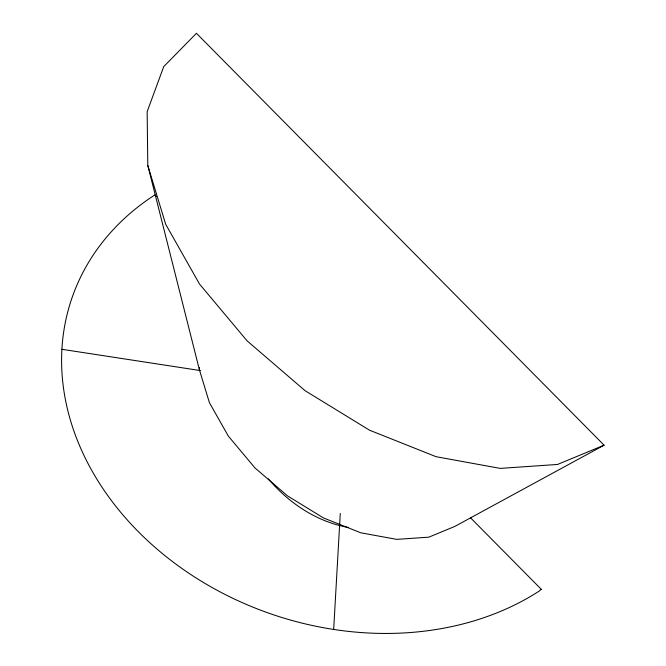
<?xml version="1.0" encoding="UTF-8"?>
<svg xmlns="http://www.w3.org/2000/svg" width="666" height="666" viewBox="0 0 666 666"><rect width="100%" height="100%" fill="white"/><g stroke="black" fill="none" stroke-linecap="round" stroke-linejoin="round"><path stroke-width="1" d="M333.674 629.445L340.276 513.461M541.267 589.285L539.185 591.108A291.017 233.633 19.1 0 1 135.981 529.287A291.017 233.633 19.1 0 1 154.845 194.93L156.294 196.42M604.095 445.188L454.92 526.373L428.821 537.171L396.728 539.368L360.822 532.817L323.551 517.973L287.446 495.837L254.978 467.932L228.363 436.138L209.399 402.639L199.392 369.713L147.802 165.443L147.144 111.68L163.728 66.608L196.437 33.3L604.095 445.188L557.5 464.46L500.191 468.389L436.063 456.693L369.505 430.186L305.036 390.659L247.061 340.817L199.525 284.057L165.676 224.242L147.802 165.443M61.905 349.3L200.449 370.587M348.601 527.505C317.174 522.019 288.669 503.063 268.348 478.846M470.429 517.715L541.533 589.552M199.367 367.64L199.392 369.713"/></g></svg>
